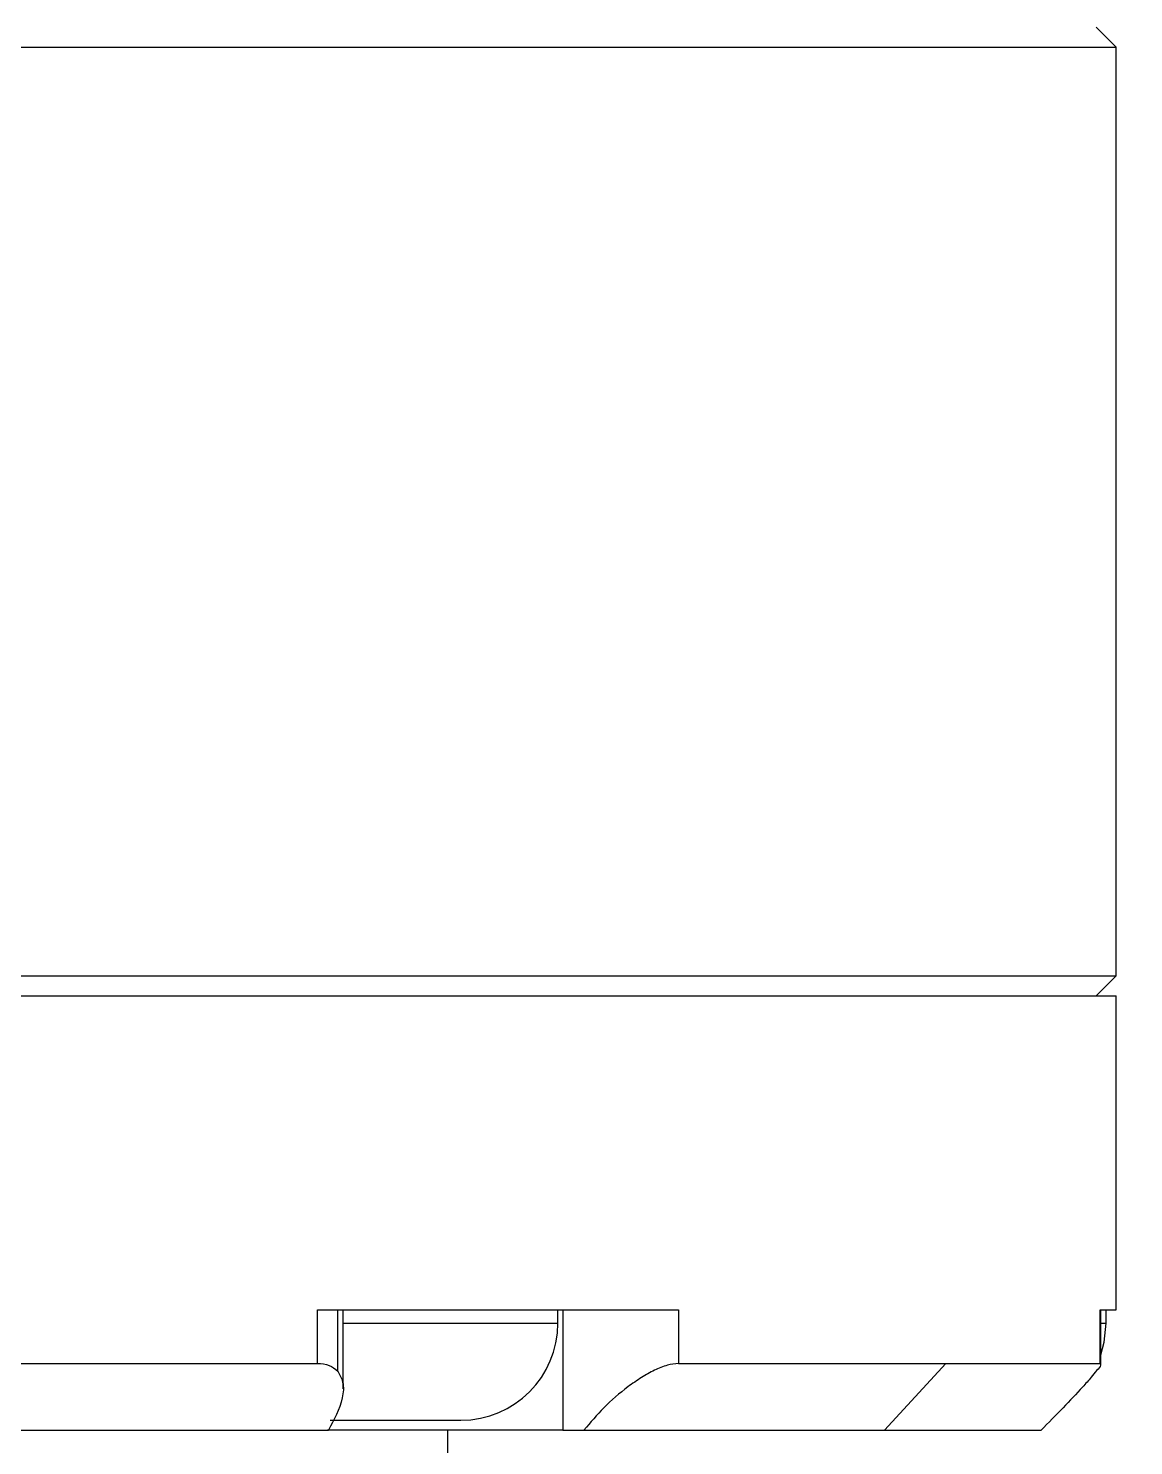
# Model space of a CAD drawing. Header units: millimetres. Extents: x 2 to 1187, y 2 to 839.
# Drawn here: x 547.38 to 563.92, y 242.75 to 263.96 of the extents above; entities that cross this region are included whole.
import ezdxf

# ---------------------------------------------------------------- set-up
doc = ezdxf.new("R2010")
doc.units = ezdxf.units.MM

msp = doc.modelspace()

# ---------------------------------------------------------------- hatches: boundary and pattern name
h = msp.add_hatch()
h.set_pattern_fill('ANSI31', color=256, scale=0.3)
h.paths.add_polyline_path([(600.3858, 723.2245), (600.3858, 724.6149), (599.1608, 724.6149, 0.4142136), (598.8858, 724.3399), (598.8858, 719.8899, 0.4142136), (599.1608, 719.6149), (600.3858, 719.6149), (600.3858, 721.0053, -0.4449663)])
h.paths.add_polyline_path([(648.8858, 724.3399, 0.4142136), (648.6108, 724.6149), (647.8858, 724.6149), (647.3858, 724.6149), (647.3858, 723.2245, -0.4449663), (647.3858, 721.0053), (647.3858, 719.6149), (648.6108, 719.6149, 0.4142136), (648.8858, 719.8899)])
h.paths.add_polyline_path([(648.8858, 681.5899, 0.4142136), (648.6108, 681.8649), (647.3858, 681.8649), (647.3858, 680.4745, -0.4449663), (647.3858, 678.2553), (647.3858, 676.8649), (648.6108, 676.8649, 0.4142136), (648.8858, 677.1399)])
h.paths.add_polyline_path([(600.3858, 678.2553, -0.4449663), (600.3858, 680.4745), (600.3858, 681.8649), (599.1608, 681.8649, 0.4142136), (598.8858, 681.5899), (598.8858, 677.1399, 0.4142136), (599.1608, 676.8649), (600.1358, 676.8649), (600.3858, 676.8649)])
h.paths.add_polyline_path([(204.0979, 197.9237, 0.4142136), (203.8229, 198.1987), (203.0979, 198.1987), (202.5979, 198.1987), (202.5979, 196.8084, -0.2124421), (203.0916, 195.6987, -0.2124421), (202.5979, 194.5891), (202.5979, 193.1987), (203.8229, 193.1987, 0.4142136), (204.0979, 193.4737)])
h.paths.add_polyline_path([(155.5979, 198.1987), (154.3729, 198.1987, 0.4142136), (154.0979, 197.9237), (154.0979, 193.4737, 0.4142136), (154.3729, 193.1987), (155.5979, 193.1987), (155.5979, 194.5891, -0.2124421), (155.1041, 195.6987, -0.2124421), (155.5979, 196.8084)])
h.paths.add_polyline_path([(155.5979, 154.0584), (155.5979, 155.4487), (154.3729, 155.4487, 0.4142136), (154.0979, 155.1737), (154.0979, 150.7237, 0.4142136), (154.3729, 150.4487), (155.3479, 150.4487), (155.5979, 150.4487), (155.5979, 151.8391, -0.4449663)])
h.paths.add_polyline_path([(204.0979, 155.1737, 0.4142136), (203.8229, 155.4487), (202.5979, 155.4487), (202.5979, 154.0584, -0.2124421), (203.0916, 152.9487, -0.2124421), (202.5979, 151.8391), (202.5979, 150.4487), (203.8229, 150.4487, 0.4142136), (204.0979, 150.7237)])
h = msp.add_hatch()
h.set_pattern_fill('ANSI31', color=256, scale=0.3, angle=90)
h.paths.add_polyline_path([(159.0979, 197.9237, 0.4142136), (158.8229, 198.1987), (157.5979, 198.1987), (157.5979, 196.8084, -0.2124421), (158.0916, 195.6987, -0.2124421), (157.5979, 194.5891), (157.5979, 193.1987), (158.8229, 193.1987, 0.4142136), (159.0979, 193.4737)])
h.paths.add_polyline_path([(200.5979, 196.8084), (200.5979, 198.1987), (199.3729, 198.1987, 0.4142136), (199.0979, 197.9237), (199.0979, 193.4737, 0.4142136), (199.3729, 193.1987), (200.3479, 193.1987), (200.5979, 193.1987), (200.5979, 194.5891, -0.4449663)])
h.paths.add_polyline_path([(157.5979, 154.0584), (157.5979, 155.4487), (158.8229, 155.4487), (159.0979, 155.4487), (159.0979, 150.4487), (158.8229, 150.4487), (157.5979, 150.4487), (157.5979, 151.8391, 0.4449663)])
h.paths.add_polyline_path([(200.5979, 154.0584), (200.5979, 155.4487), (199.3729, 155.4487, 0.4142136), (199.0979, 155.1737), (199.0979, 150.7237, 0.4142136), (199.3729, 150.4487), (200.5979, 150.4487), (200.5979, 151.8391, -0.4449663)])
h.paths.add_polyline_path([(603.8858, 724.3399, 0.4142136), (603.6108, 724.6149), (602.3858, 724.6149), (602.3858, 723.2245, -0.4449663), (602.3858, 721.0053), (602.3858, 719.6149), (603.6108, 719.6149, 0.4142136), (603.8858, 719.8899)])
h.paths.add_polyline_path([(645.3858, 724.6149), (644.1608, 724.6149, 0.4142136), (643.8858, 724.3399), (643.8858, 719.8899, 0.4142136), (644.1608, 719.6149), (645.1358, 719.6149), (645.3858, 719.6149), (645.3858, 721.0053, -0.4449663), (645.3858, 723.2245)])
h.paths.add_polyline_path([(645.3858, 680.4745), (645.3858, 681.8649), (644.1608, 681.8649, 0.4142136), (643.8858, 681.5899), (643.8858, 677.1399, 0.4142136), (644.1608, 676.8649), (645.3858, 676.8649), (645.3858, 678.2553, -0.4449663)])
h.paths.add_polyline_path([(603.8858, 681.5899, 0.4142136), (603.6108, 681.8649), (602.6358, 681.8649), (602.3858, 681.8649), (602.3858, 680.4745, -0.4449663), (602.3858, 678.2553), (602.3858, 676.8649), (603.6108, 676.8649, 0.4142136), (603.8858, 677.1399)])

# ---------------------------------------------------------------- linework, layer by layer
at = {"color": 7, "linetype": 'Continuous', "lineweight": 25}
for p, q in [((563.6569, 263.6833), (563.3569, 263.9833)), ((520.3561, 263.6833), (563.6569, 263.6833)), ((563.6569, 249.7833), (563.6569, 263.6833)), ((520.3561, 249.7833), (563.6569, 249.7833)), ((563.3569, 249.4833), (563.6569, 249.7833)), ((520.3561, 249.4833), (563.6569, 249.4833)), ((563.6569, 244.7833), (563.6569, 249.4833)), ((551.7083, 244.7833), (557.1119, 244.7833)), ((551.7083, 243.9833), (551.7083, 244.7833)), ((552.0116, 243.8642), (552.0116, 244.7833)), ((552.0937, 243.6009), (552.0937, 244.7833)), ((552.0937, 244.5833), (555.3059, 244.5833)), ((555.3059, 244.5833), (555.3059, 244.7833)), ((555.3798, 244.7833), (555.3798, 242.9833)), ((557.1119, 244.7833), (557.1119, 243.9833)), ((563.4205, 244.7833), (563.6569, 244.7833)), ((563.4205, 243.9833), (563.4205, 244.7833)), ((563.4281, 243.9695), (563.4281, 244.7833)), ((563.4281, 244.5833), (563.5069, 244.5833)), ((563.5069, 244.5833), (563.5069, 244.7833)), ((536.4778, 243.9833), (551.7083, 243.9833)), ((557.1119, 243.9833), (561.112, 243.9833)), ((560.194, 242.9833), (561.112, 243.9833)), ((561.112, 243.9833), (563.4205, 243.9833)), ((551.9004, 243.1333), (553.8516, 243.1333)), ((535.3603, 242.9833), (551.8722, 242.9833)), ((553.686, 242.9833), (551.8603, 242.9833)), ((553.6569, 242.4833), (553.6569, 242.9833)), ((555.3798, 242.9833), (553.686, 242.9833)), ((555.3798, 242.9833), (555.6953, 242.9833)), ((555.6953, 242.9833), (560.194, 242.9833)), ((560.194, 242.9833), (562.5348, 242.9833))]:
    msp.add_line(p, q, dxfattribs=at)
at = {"color": 7, "linetype": 'Continuous', "lineweight": 25, "flags": 128}
msp.add_lwpolyline([(563.4281, 244.1119), (563.479, 244.3004), (563.5069, 244.5833)], dxfattribs=at)
at = {"color": 7, "linetype": 'Continuous', "lineweight": 25}
msp.add_arc((553.8559, 244.5833), 1.45, 270.00029, 359.99971, dxfattribs=at)
for points, knots in [([(551.7083, 243.9833), (551.7691, 243.9797), (551.8837, 243.9729), (551.9708, 243.8989), (552.0116, 243.8642)], [0, 0, 0, 0, 0.5312799, 1, 1, 1, 1]), ([(557.1119, 243.9833), (557.0553, 243.9765), (556.9298, 243.9614), (556.7451, 243.8805), (556.5483, 243.7712), (556.29, 243.5903), (555.9919, 243.3344), (555.7923, 243.0981), (555.6953, 242.9833)], [0, 0, 0, 0, 0.0959849, 0.212919, 0.3378217, 0.4771611, 0.7459112, 1, 1, 1, 1]), ([(563.4205, 243.9833), (563.4218, 243.9745), (563.4275, 243.934), (563.3539, 243.8696), (563.2764, 243.7596), (563.1021, 243.5733), (562.8564, 243.3082), (562.6453, 243.0949), (562.5348, 242.9833)], [0, 0, 0, 0, 0.0192938, 0.0889613, 0.1894948, 0.3317766, 0.6501659, 1, 1, 1, 1]), ([(552.0116, 243.8642), (552.0411, 243.812), (552.1101, 243.6903), (552.0787, 243.3623), (551.9566, 243.1382), (551.8722, 242.9833)], [0, 0, 0, 0, 0.1878449, 0.4387899, 1, 1, 1, 1])]:
    msp.add_open_spline(points, degree=3, knots=knots, dxfattribs=at)

doc.saveas('drawing.dxf')
